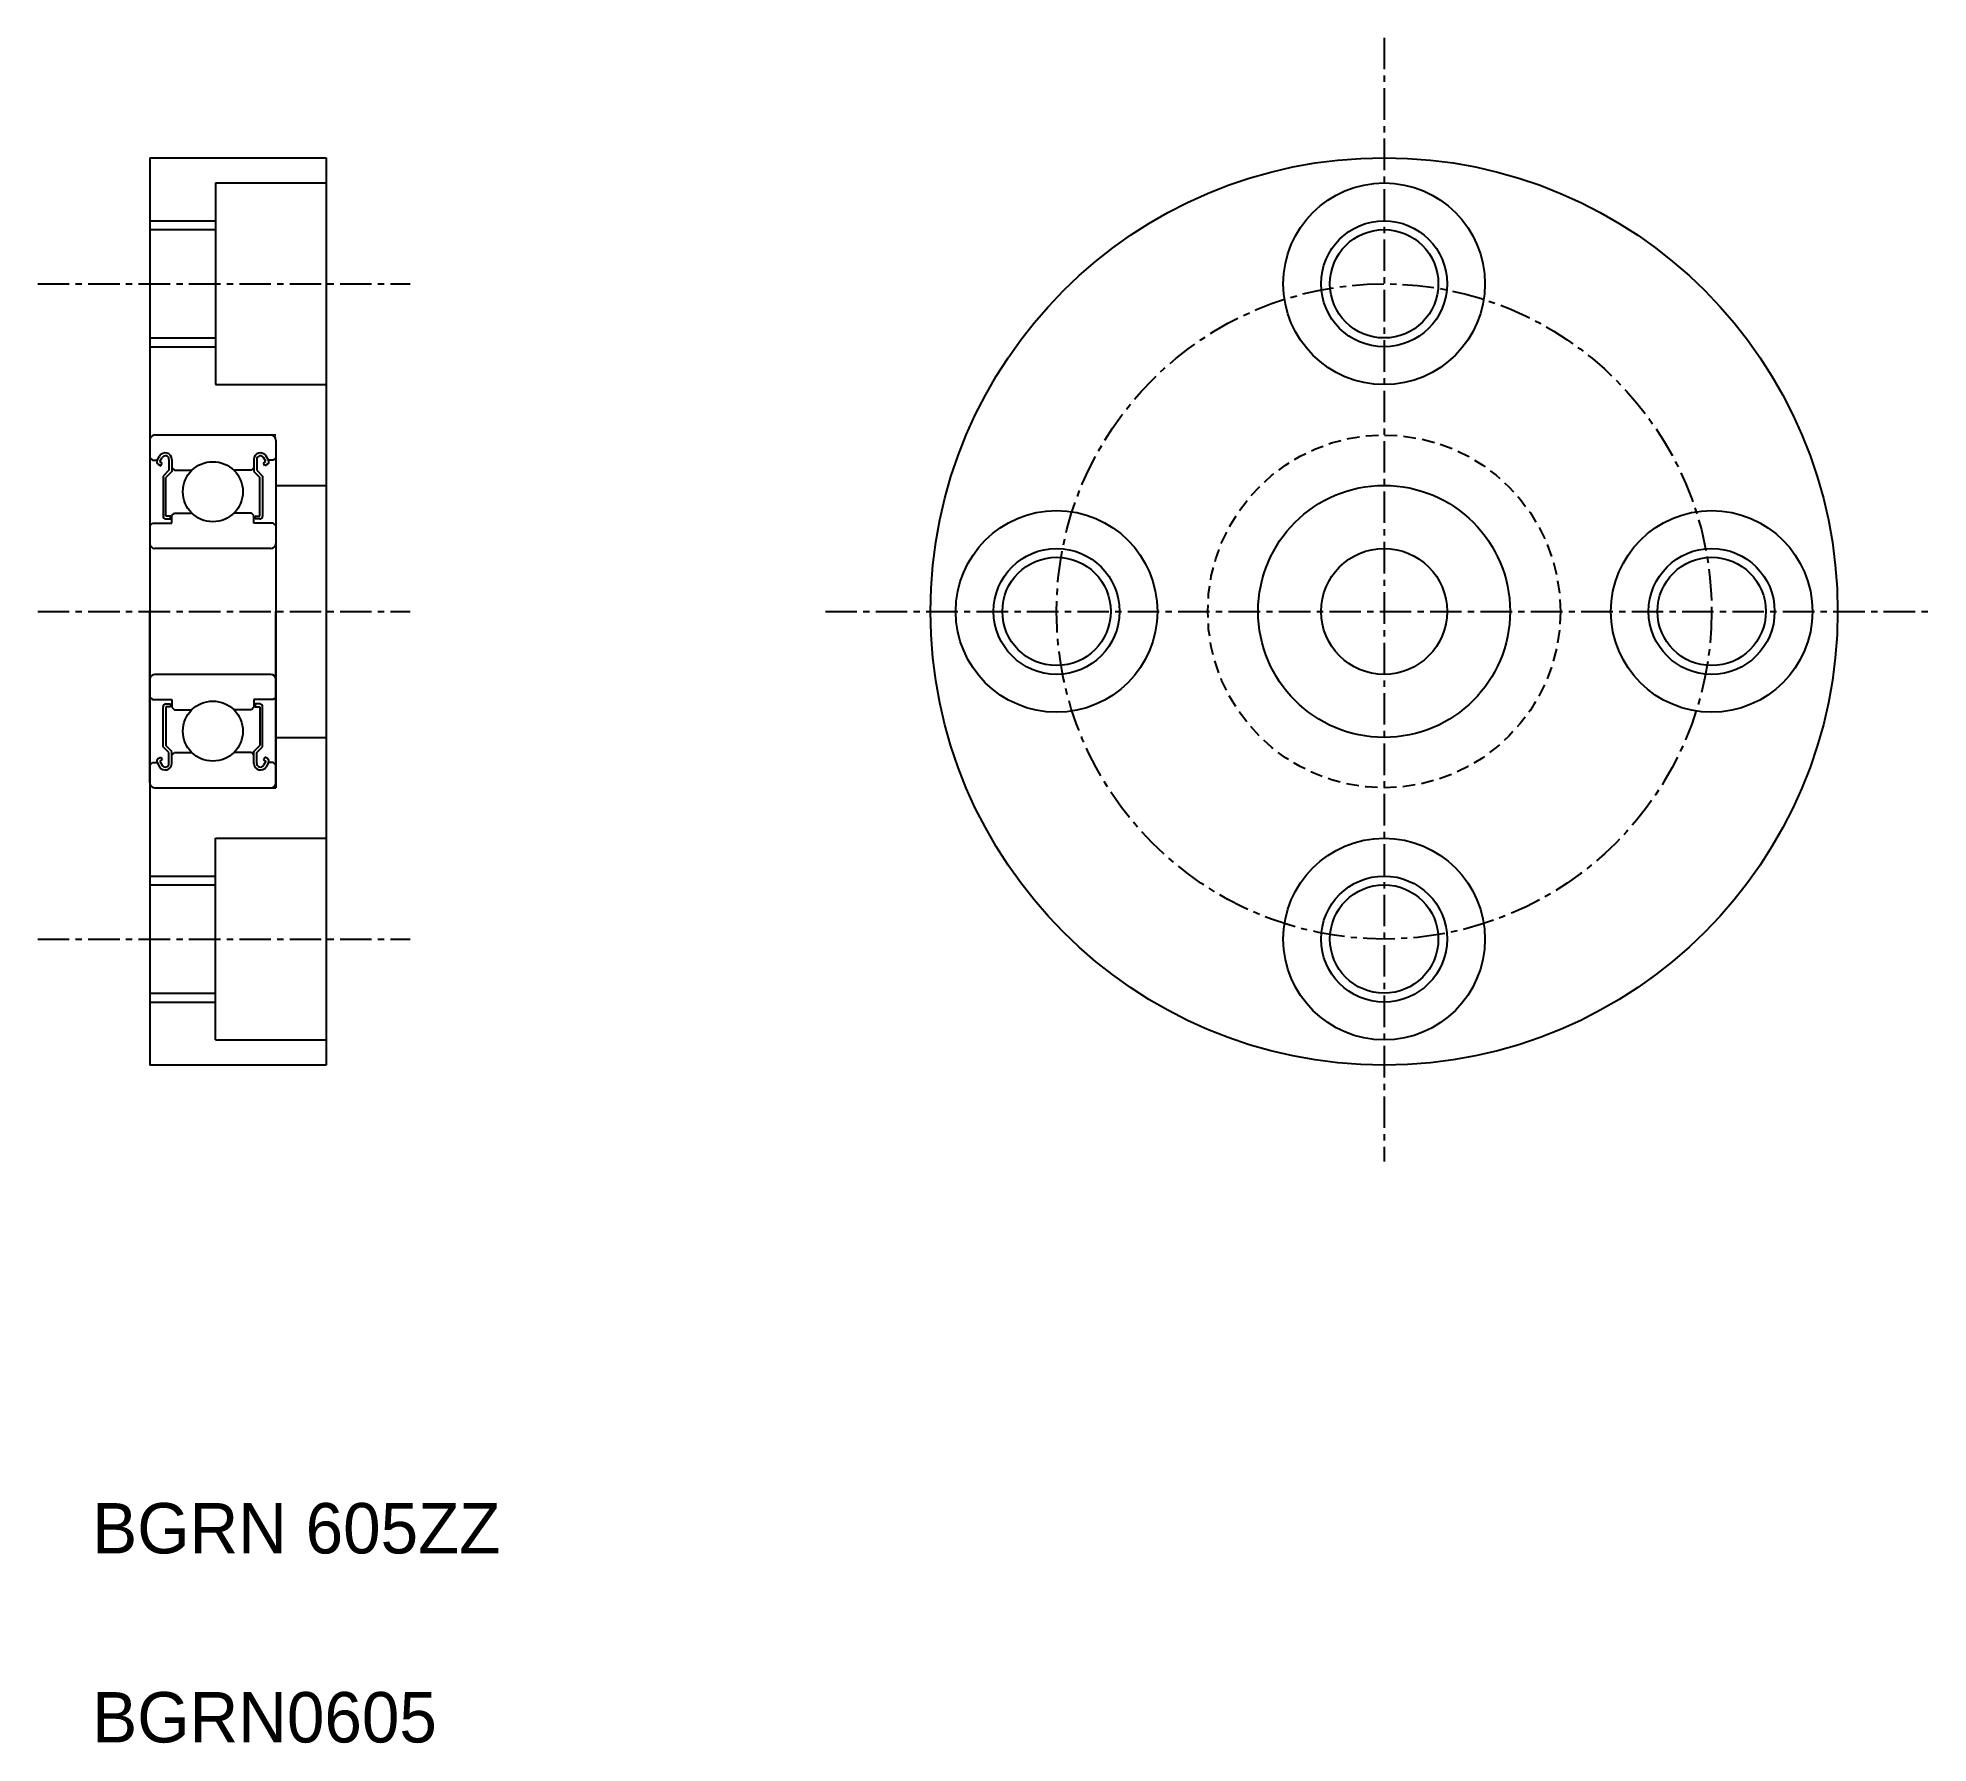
# Model space of a CAD drawing. Extents: x 122.6 to 197.7, y 82.7 to 150.4.
import ezdxf

# ---------------------------------------------------------------- set-up
doc = ezdxf.new("R2010")
doc.units = 0
doc.linetypes.add('CENTER', pattern=[2, 1.25, -0.25, 0.25, -0.25])
doc.linetypes.add('DASHED', pattern=[0.75, 0.5, -0.25])
doc.layers.get('0').update_dxf_attribs({"linetype": 'CONTINUOUS'})
doc.layers.add('CENTER', color=1, linetype='CENTER')

msp = doc.modelspace()

# ---------------------------------------------------------------- linework, layer by layer
at = {"color": 7, "linetype": 'CONTINUOUS'}
for p, q in [((127.079, 145.653), (127.079, 109.653)), ((127.079, 145.653), (134.079, 145.653)), ((128.829, 145.653), (128.829, 145.653)), ((130.579, 145.653), (130.579, 145.653)), ((134.079, 145.653), (134.079, 109.653)), ((129.679, 144.653), (134.079, 144.653)), ((129.679, 144.653), (129.679, 136.653)), ((127.079, 142.803), (129.679, 142.803)), ((127.079, 138.503), (129.679, 138.503)), ((129.679, 136.653), (134.079, 136.653)), ((127.279, 134.653), (132.079, 134.653)), ((132.079, 134.453), (132.079, 120.653)), ((127.079, 133.753), (127.179, 133.653)), ((127.179, 133.653), (127.37, 133.653)), ((127.37, 133.653), (127.465, 133.814)), ((127.471, 133.595), (127.566, 133.755)), ((127.571, 133.537), (127.471, 133.595)), ((127.835, 133.683), (127.835, 133.253)), ((127.952, 133.683), (127.952, 133.205)), ((131.206, 133.683), (131.206, 133.205)), ((131.322, 133.683), (131.322, 133.253)), ((131.586, 133.537), (131.687, 133.595)), ((131.687, 133.595), (131.592, 133.755)), ((131.788, 133.653), (131.693, 133.814)), ((131.979, 133.653), (131.788, 133.653)), ((132.079, 133.753), (131.979, 133.653)), ((127.412, 133.494), (127.513, 133.436)), ((127.513, 133.436), (127.571, 133.537)), ((127.835, 133.253), (127.603, 133.02)), ((127.603, 133.02), (127.603, 131.439)), ((127.952, 133.205), (127.719, 132.972)), ((127.719, 131.439), (127.719, 132.972)), ((127.952, 133.353), (128.052, 133.253)), ((128.052, 133.253), (128.745, 133.253)), ((131.106, 133.253), (130.413, 133.253)), ((131.206, 133.353), (131.106, 133.253)), ((131.206, 133.205), (131.439, 132.972)), ((131.322, 133.253), (131.555, 133.02)), ((131.439, 131.439), (131.439, 132.972)), ((131.555, 133.02), (131.555, 131.439)), ((131.644, 133.436), (131.586, 133.537)), ((131.745, 133.494), (131.644, 133.436)), ((132.079, 132.653), (134.079, 132.653)), ((127.894, 131.439), (127.719, 131.439)), ((127.719, 131.323), (127.894, 131.323)), ((127.894, 131.323), (127.894, 131.439)), ((127.952, 131.453), (128.052, 131.553)), ((127.952, 131.153), (127.952, 131.453)), ((128.052, 131.553), (128.745, 131.553)), ((131.106, 131.553), (130.413, 131.553)), ((131.206, 131.453), (131.106, 131.553)), ((131.206, 131.153), (131.206, 131.453)), ((131.264, 131.323), (131.264, 131.439)), ((131.264, 131.439), (131.439, 131.439)), ((131.439, 131.323), (131.264, 131.323)), ((127.079, 131.053), (127.179, 131.153)), ((127.179, 131.153), (127.952, 131.153)), ((131.979, 131.153), (131.206, 131.153)), ((132.079, 131.053), (131.979, 131.153)), ((131.879, 130.153), (127.279, 130.153)), ((127.079, 120.853), (127.079, 127.653)), ((132.079, 120.853), (132.079, 127.653)), ((131.879, 125.153), (127.279, 125.153)), ((127.079, 124.253), (127.179, 124.153)), ((127.179, 124.153), (127.952, 124.153)), ((127.603, 122.286), (127.603, 123.867)), ((127.719, 123.983), (127.894, 123.983)), ((127.719, 123.867), (127.719, 122.334)), ((127.894, 123.867), (127.719, 123.867)), ((127.894, 123.983), (127.894, 123.867)), ((127.952, 124.153), (127.952, 123.853)), ((127.952, 123.853), (128.052, 123.753)), ((131.206, 123.853), (131.106, 123.753)), ((131.206, 124.153), (131.206, 123.853)), ((131.979, 124.153), (131.206, 124.153)), ((131.264, 123.983), (131.264, 123.867)), ((131.439, 123.983), (131.264, 123.983)), ((131.264, 123.867), (131.439, 123.867)), ((131.439, 123.867), (131.439, 122.334)), ((131.555, 122.286), (131.555, 123.867)), ((132.079, 124.253), (131.979, 124.153)), ((128.052, 123.753), (128.745, 123.753)), ((131.106, 123.753), (130.413, 123.753)), ((127.952, 122.101), (127.719, 122.334)), ((131.206, 122.101), (131.439, 122.334)), ((132.079, 122.653), (134.079, 122.653)), ((127.079, 121.553), (127.179, 121.653)), ((127.179, 121.653), (127.37, 121.653)), ((127.37, 121.653), (127.465, 121.493)), ((127.412, 121.812), (127.513, 121.87)), ((127.571, 121.769), (127.471, 121.711)), ((127.471, 121.711), (127.566, 121.551)), ((127.513, 121.87), (127.571, 121.769)), ((127.835, 122.053), (127.603, 122.286)), ((127.835, 121.623), (127.835, 122.053)), ((127.952, 121.623), (127.952, 122.101)), ((127.952, 121.953), (128.052, 122.053)), ((128.052, 122.053), (128.745, 122.053)), ((131.106, 122.053), (130.413, 122.053)), ((131.206, 121.953), (131.106, 122.053)), ((131.206, 121.623), (131.206, 122.101)), ((131.322, 122.053), (131.555, 122.286)), ((131.322, 121.623), (131.322, 122.053)), ((131.644, 121.87), (131.586, 121.769)), ((131.586, 121.769), (131.687, 121.711)), ((131.687, 121.711), (131.592, 121.551)), ((131.745, 121.812), (131.644, 121.87)), ((131.788, 121.653), (131.693, 121.493)), ((131.979, 121.653), (131.788, 121.653)), ((132.079, 121.553), (131.979, 121.653)), ((127.279, 120.653), (132.079, 120.653)), ((129.679, 118.653), (134.079, 118.653)), ((129.679, 110.653), (129.679, 118.653)), ((127.079, 116.803), (129.679, 116.803)), ((127.079, 112.503), (129.679, 112.503)), ((129.679, 110.653), (134.079, 110.653)), ((134.079, 109.653), (127.079, 109.653))]:
    msp.add_line(p, q, dxfattribs=at)
at = {"color": 3, "linetype": 'CONTINUOUS'}
for p, q in [((127.079, 143.153), (129.679, 143.153)), ((127.079, 138.153), (129.679, 138.153)), ((127.079, 117.153), (129.679, 117.153)), ((127.079, 112.153), (129.679, 112.153))]:
    msp.add_line(p, q, dxfattribs=at)
at = {"color": 7, "linetype": 'CONTINUOUS'}
for centre, radius in [((176.066, 127.653), 18), ((176.066, 140.653), 4), ((176.066, 140.653), 2.15), ((129.579, 132.403), 1.191), ((176.066, 127.653), 5), ((163.066, 127.653), 4), ((189.066, 127.653), 4), ((163.066, 127.653), 2.15), ((176.066, 127.653), 2.5), ((189.066, 127.653), 2.15), ((129.579, 122.903), 1.191), ((176.066, 114.653), 4), ((176.066, 114.653), 2.15)]:
    msp.add_circle(centre, radius, dxfattribs=at)
at = {"color": 3, "linetype": 'CONTINUOUS'}
for centre in [(176.066, 140.653), (163.066, 127.653), (189.066, 127.653), (176.066, 114.653)]:
    msp.add_circle(centre, 2.5, dxfattribs=at)
at = {"color": 3, "linetype": 'DASHED'}
msp.add_circle((176.066, 127.653), 7, dxfattribs=at)
at = {"color": 7, "linetype": 'CONTINUOUS'}
for centre, radius, start, end in [((127.279, 134.453), 0.2, 90, 180), ((131.879, 134.453), 0.2, 0, 90), ((127.471, 133.595), 0.116, 150.00319, 239.99854), ((127.691, 133.683), 0.261, 0, 150.00011), ((127.691, 133.683), 0.145, 0, 149.99983), ((131.467, 133.683), 0.261, 29.99989, 180), ((131.467, 133.683), 0.145, 30.00017, 180), ((131.687, 133.595), 0.116, 300.00146, 29.99681), ((127.719, 131.439), 0.116, 180.00005, 270.00003), ((131.439, 131.439), 0.116, 269.99997, 359.99995), ((127.279, 130.353), 0.2, 180, 270), ((131.879, 130.353), 0.2, 270, 0), ((127.279, 124.953), 0.2, 90, 180), ((131.879, 124.953), 0.2, 0, 90), ((127.719, 123.867), 0.116, 89.99997, 179.99995), ((131.439, 123.867), 0.116, 0.00005, 90.00003), ((127.471, 121.711), 0.116, 120.00146, 209.99681), ((127.691, 121.623), 0.261, 209.99989, 0), ((127.691, 121.623), 0.145, 210.00017, 0), ((131.467, 121.623), 0.261, 180, 330.00011), ((131.467, 121.623), 0.145, 180, 329.99983), ((131.687, 121.711), 0.116, 330.00319, 59.99854), ((127.279, 120.853), 0.2, 180, 270), ((131.879, 120.853), 0.2, 270, 0)]:
    msp.add_arc(centre, radius, start, end, dxfattribs=at)
at = {"layer": 'CENTER', "color": 1, "linetype": 'CENTER'}
for p, q in [((176.066, 150.412), (176.066, 105.823)), ((122.631, 140.653), (137.41, 140.653)), ((122.631, 127.653), (137.41, 127.653)), ((153.892, 127.653), (197.661, 127.653)), ((122.631, 114.653), (137.41, 114.653))]:
    msp.add_line(p, q, dxfattribs=at)
msp.add_circle((176.066, 127.653), 13, dxfattribs=at)

# ---------------------------------------------------------------- texts
at = {"color": 7, "linetype": 'CONTINUOUS'}
for s, p in [('BGRN 605ZZ', (124.792, 90.275)), ('BGRN0605', (124.792, 82.775))]:
    msp.add_text(s, height=2, dxfattribs=at).set_placement(p)

doc.saveas('drawing.dxf')
